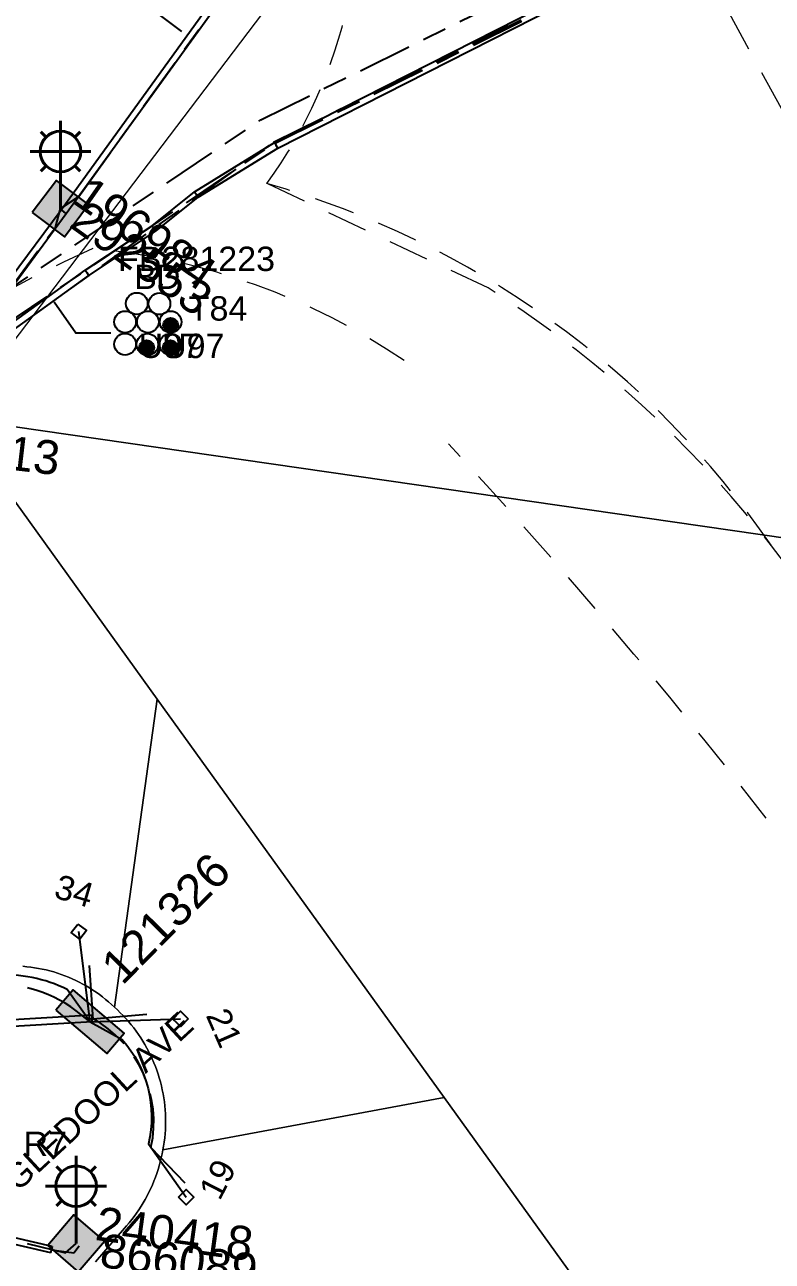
# Model space of a CAD drawing. Header units: metres. Extents: x 300929 to 302396, y 6244220 to 6246836.
# Drawn here: x 301458.6 to 301513.8, y 6244601.7 to 6244693.1 of the extents above; entities that cross this region are included whole.
import ezdxf
from ezdxf.enums import TextEntityAlignment as Align

# ---------------------------------------------------------------- set-up
doc = ezdxf.new("R2010")
doc.units = ezdxf.units.M
doc.linetypes.add('Cable Exist UG', pattern=[8.2, 4, -1.2, 1.8, -1.2])
doc.linetypes.add('Dash', pattern=[5, 3, -2])
doc.layers.get('0').update_dxf_attribs({"color": 6})
for name, color, linetype in [('_User Miscellaneous5', 7, 'Continuous'), ('Duct_SP_EXT', 7, 'Continuous'), ('Equip_SP_SL_EXT', 7, 'Continuous'), ('Mains_HV_MOD', 3, 'Continuous'), ('Mains_LV_EXT', 7, 'Continuous'), ('Mains_LV_SL_EXT', 7, 'Continuous'), ('Mains_SL_EXT', 7, 'Continuous'), ('Services_SP_EXT', 7, 'Continuous'), ('SupportsUG_SP_LV_EXT', 7, 'Continuous'), ('SupportsUG_SP_LV_SL_EXT', 7, 'Continuous'), ('Trench_SP_EXT', 7, 'Continuous')]:
    doc.layers.add(name, color=color, linetype=linetype)
for name, color, linetype, lineweight in [('Cadastre Developer_SP_EXT', 7, 'Continuous', 5), ('Cadastre Land Parcels_SP_EXT', 7, 'Continuous', 5), ('Cadastre Roads_SP_EXT', 7, 'Continuous', 5)]:
    doc.layers.add(name, color=color, linetype=linetype, lineweight=lineweight)
doc.styles.add('COLUMN_LABEL', font='arial.ttf')
doc.styles.add('iecARIAL', font='arial.ttf', dxfattribs={"height": 2})
doc.styles.add('POLE_LABEL', font='arial.ttf')
doc.styles.get("Standard").update_dxf_attribs({"font": 'arial.ttf'})

# ---------------------------------------------------------------- blocks, each defined once
blk = doc.blocks.new('COLUMN_EXT')
blk.add_hatch(color=256).paths.add_polyline_path([(-1.485, 1.485), (-1.485, -1.485), (1.485, -1.485), (1.485, 1.485)])
blk.add_lwpolyline([(-1.485, -1.485), (1.485, -1.485), (1.485, 1.485), (-1.485, 1.485)], close=True)
for tag, height, style, flags, p in [('ASSET_NUM', 2.5, 'COLUMN_LABEL', 8, (2, 2)), ('STRUCTURE_PLANT_NUMBER', 0.2, 'POLE_LABEL', 9, (1.813, 0.031)), ('STREET_CODE', 0.2, 'COLUMN_LABEL', 9, (1.813, -0.2))]:
    blk.add_attdef(tag, text='', height=height, dxfattribs=dict(style=style, flags=flags)).set_placement(p, align=Align.MIDDLE_LEFT)
at = {"flags": 9}
for tag, p in [('OWNED_BY', (1.813, -0.6)), ('STATE', (1.813, -0.8)), ('COLUMN_TYPE', (1.813, -0.4)), ('USAGE', (1.813, -1)), ('STREETNAME', (1.813, -1.6)), ('SUBURB', (1.813, -1.8)), ('LEGEND', (1.813, -1.2)), ('LOCATION', (1.813, -1.4)), ('NOTES', (1.813, -2))]:
    blk.add_attdef(tag, text='', height=0.2, dxfattribs=at).set_placement(p, align=Align.MIDDLE_LEFT)
at = {"flags": 1}
blk.add_attdef('Z', (1.813, -2.351), '', height=0.2, dxfattribs=at)
blk = doc.blocks.new('PILLAR_EXT')
blk.add_hatch(color=256).paths.add_polyline_path([(-2.475, 0.99), (-2.475, -0.99), (2.475, -0.99), (2.475, 0.99)])
blk.add_lwpolyline([(-2.475, -0.99), (2.475, -0.99), (2.475, 0.99), (-2.475, 0.99)], close=True)
at = {"style": 'iecARIAL', "flags": 8}
blk.add_attdef('ASSET_NUM', (1.5, 3.5), '', height=2.5, dxfattribs=at)
for tag, p, flags in [('OWNED_BY', (0, -0.2), 9), ('STATE', (0, -0.4), 9), ('SUPPORT_TYPE', (0, -0.6), 9), ('USAGE', (0, -0.8), 9), ('LEGEND', (0, -1), 9), ('STREETNAME', (0, -1.8), 9), ('SUBURB', (0, -2), 1), ('LOCATION', (0, -1.2), 9), ('NOTES', (0, -1.4), 9), ('PARENT', (0, -1.6), 9)]:
    blk.add_attdef(tag, p, '', height=0.2, dxfattribs=dict(flags=flags))
blk = doc.blocks.new('DUCT_EXT')
blk.add_circle((0, 0.8), 0.8)
at = {"flags": 1}
blk.add_attdef('Z', (0, 0), '', height=0.2, dxfattribs=at)
at = {"flags": 9}
for tag, p in [('DUCT_CODE', (0, 0)), ('XSECT_TYPE', (0, -0.2)), ('STATE', (0, -0.6)), ('FB_REFERENCE', (0, -0.4)), ('NOTES', (0, -0.8))]:
    blk.add_attdef(tag, text='', height=0.2, dxfattribs=at).set_placement(p, align=Align.MIDDLE_LEFT)
blk = doc.blocks.new('*U53')
at = {"lineweight": 40}
for p, q in [((0, 1.968), (0, 6.468)), ((-1.459, 5.676), (-1.061, 5.278)), ((1.458, 5.676), (1.06, 5.278)), ((-2.25, 4.218), (2.25, 4.218)), ((-1.459, 2.759), (-1.061, 3.157)), ((1.458, 2.759), (1.06, 3.157)), ((0, 0), (0, 2.721))]:
    blk.add_line(p, q, dxfattribs=at)
blk.add_circle((0, 4.218), 1.5, dxfattribs=at)
at = {"style": 'iecARIAL', "flags": 8}
blk.add_attdef('ASSET_NUM', (1.5, 1.5), '', height=2.5, dxfattribs=at)
for tag, p, height, flags in [('CONSTRUCTED_VOLTAGE', (0.981, -0.653), 0.2, 9), ('CONTROL_TYPE', (0.981, -0.853), 0.2, 9), ('LANTERN_PURPOSE', (0.981, -1.053), 0.2, 9), ('LNUMBER', (2.181, -3.253), 2.5, 8), ('OPERATING_VOLTAGE', (0.981, -1.653), 0.2, 9), ('ORIENTATION', (0.981, -1.853), 0.2, 9), ('LANTERN_TYPE', (0.981, -1.253), 0.2, 9), ('NO_PHASES', (0.981, -1.453), 0.2, 9), ('OWNED_BY', (0.981, -2.053), 0.2, 9), ('STATE', (0.981, -2.253), 0.2, 9), ('CEXIST', (0.981, -2.653), 0.2, 9), ('CNEW', (0.981, -2.853), 0.2, 9), ('USAGE', (0.981, -2.453), 0.2, 9), ('CNUMBER', (0.981, -3.053), 0.2, 9), ('CREMOVE', (0.981, -3.253), 0.2, 9), ('CREPLACE', (0.981, -3.453), 0.2, 9), ('LKINGHEIGHT', (0.981, -3.653), 0.2, 9), ('LBRACKET', (0.981, -3.853), 0.2, 9), ('LBRACKETVOCAB', (0.981, -4.053), 0.2, 9), ('LCATEGORY', (0.981, -4.253), 0.2, 9), ('LCHARGE1', (0.981, -4.453), 0.2, 9), ('LCHARGE1PERCENT', (0.981, -4.653), 0.2, 9), ('LCHARGE2', (0.981, -4.853), 0.2, 9), ('LCHARGE2PERCENT', (0.981, -5.053), 0.2, 9), ('LCHARGE3', (0.981, -5.253), 0.2, 9), ('LCHARGE3PERCENT', (0.981, -5.453), 0.2, 9), ('LEXIST', (0.981, -5.653), 0.2, 9), ('LLAMP', (0.981, -5.853), 0.2, 9), ('LLAMPVOCAB', (0.981, -6.053), 0.2, 9), ('LMAST', (0.981, -6.253), 0.2, 9), ('LMASTVOCAB', (0.981, -6.453), 0.2, 9), ('LNEW', (0.981, -6.653), 0.2, 9), ('LANTNUMBER', (0.981, -6.853), 0.2, 9), ('LOUTREACH', (0.981, -7.253), 0.2, 9), ('LOUTREACHVOCAB', (0.981, -7.453), 0.2, 9), ('LRATECODE', (0.981, -7.653), 0.2, 9), ('LREMOVE', (0.981, -7.853), 0.2, 9), ('LREPLACE', (0.981, -8.053), 0.2, 9), ('LTYPE', (0.981, -8.253), 0.2, 9), ('STREETNAME', (0.981, -9.253), 0.2, 9), ('LTYPEVOCAB', (0.981, -8.453), 0.2, 9), ('LEGEND', (0.981, -8.653), 0.2, 9), ('LOCATION', (0.981, -8.853), 0.2, 9), ('NOTES', (0.981, -9.053), 0.2, 9), ('SUBURB', (0.981, -9.453), 0.2, 1)]:
    blk.add_attdef(tag, p, '', height=height, dxfattribs=dict(flags=flags))
blk = doc.blocks.new('CCP_EXT')
at = {"flags": 9}
for tag, p in [('STATE', (0, -1.8)), ('USAGE', (0, -1.2)), ('LEGEND', (0, -1.4)), ('LIFE_SUPPORT', (0, -1.6)), ('NOTES', (0, -2))]:
    blk.add_attdef(tag, text='', height=0.2, dxfattribs=at).set_placement(p, align=Align.MIDDLE_LEFT)
blk.add_wipeout([(0, 0.566), (0.566, 0), (0, -0.566), (-0.566, 0)])
blk.add_lwpolyline([(-0.566, 0), (0, 0.566), (0.566, 0), (0, -0.566), (-0.566, 0)])
at = {"flags": 1}
blk.add_attdef('Z', (0, 0), '', height=0.2, dxfattribs=at)
at = {"flags": 9}
for tag, p in [('CCP_TYPE', (0, 0)), ('OPERATING_VOLTAGE', (0, -0.6)), ('ORIENTATION', (0, -0.8)), ('OWNED_BY', (0, -1)), ('CONSTRUCTED_VOLTAGE', (0, -0.2)), ('NO_PHASES', (0, -0.4))]:
    blk.add_attdef(tag, text='', height=0.2, dxfattribs=at).set_placement(p, align=Align.MIDDLE_LEFT)
blk = doc.blocks.new('CABLE_LARGE_EXT')
h = blk.add_hatch(color=256)
edge = h.paths.add_edge_path()
edge.add_arc((0, 0.55), 0.55, 0, 360)
blk.add_circle((0, 0.55), 0.55)
at = {"flags": 1}
blk.add_attdef('Z', (0, 0), '', height=0.2, dxfattribs=at)
at = {"flags": 9}
for tag, p in [('COND_CODE', (0, 0)), ('XSECT_SIZE', (0, -0.6)), ('STATE', (0, -0.4)), ('FB_REFERENCE', (0, -0.2)), ('NOTES', (0, -0.8))]:
    blk.add_attdef(tag, text='', height=0.2, dxfattribs=at).set_placement(p, align=Align.MIDDLE_LEFT)

msp = doc.modelspace()

# ---------------------------------------------------------------- linework, layer by layer
at = {"layer": '_User Miscellaneous5'}
for p, q in [((301477.023, 6244684.375), (301508.276, 6244700.268)), ((301477.258, 6244683.956), (301508.511, 6244699.85)), ((301471.112, 6244680.743), (301477.023, 6244684.375)), ((301471.389, 6244680.35), (301477.258, 6244683.956)), ((301477.023, 6244684.375), (301477.141, 6244684.166)), ((301477.258, 6244683.956), (301477.141, 6244684.166)), ((301467.99, 6244678.234), (301471.112, 6244680.743)), ((301468.274, 6244677.846), (301471.389, 6244680.35)), ((301471.112, 6244680.743), (301471.25, 6244680.547)), ((301471.389, 6244680.35), (301471.25, 6244680.547)), ((301463.031, 6244674.955), (301467.99, 6244678.234)), ((301467.99, 6244678.234), (301468.132, 6244678.04)), ((301468.274, 6244677.846), (301468.132, 6244678.04)), ((301463.304, 6244674.56), (301468.274, 6244677.846)), ((301457.7, 6244671.099), (301463.031, 6244674.955)), ((301457.985, 6244670.713), (301463.304, 6244674.56)), ((301463.031, 6244674.955), (301463.168, 6244674.758)), ((301463.304, 6244674.56), (301463.168, 6244674.758))]:
    msp.add_line(p, q, dxfattribs=at)
at = {"layer": 'Cadastre Developer_SP_EXT', "linetype": 'Dash'}
for points in [[(301375.977, 6244925.5), (301345.543, 6244999.924), (301448.253, 6244808.001), (301526.39, 6244665.045)], [(301492.792, 6244673.639), (301476.456, 6244681.352)]]:
    msp.add_lwpolyline(points, dxfattribs=at)
for points in [[(301597.011, 6244597.831, -0.019885), (301474.724, 6244818.442)], [(301476.456, 6244681.352, 0.208429), (301482.612, 6244709.289)], [(301476.456, 6244681.352, -0.17486), (301513.702, 6244654.637)], [(301434.005, 6244652.981, -0.130285), (301463.6, 6244676.545)], [(301463.6, 6244676.545, -0.126935), (301486.596, 6244668.269)], [(301524.762, 6244635.439, 0.156526), (301492.792, 6244673.639)], [(301530.884, 6244610.149, 0.039895), (301489.866, 6244662.122)]]:
    msp.add_lwpolyline(points, format="xyb", dxfattribs=at)
at = {"layer": 'Cadastre Land Parcels_SP_EXT', "linetype": 'Continuous'}
for points in [[(301657.49, 6244695.368), (301495.021, 6244718.836), (301477.823, 6244696.185), (301477.138, 6244695.283), (301453.398, 6244664.016), (301648.889, 6244635.779), (301657.49, 6244695.368)], [(301648.889, 6244635.779), (301453.398, 6244664.016), (301468.357, 6244643.252), (301489.544, 6244613.845), (301502.338, 6244596.088), (301580.534, 6244584.797), (301640.288, 6244576.168), (301648.889, 6244635.779)], [(301489.544, 6244613.845), (301468.357, 6244643.252), (301465.189, 6244620.512), (301465.409, 6244620.311), (301465.624, 6244620.103), (301465.833, 6244619.89), (301466.037, 6244619.672), (301466.235, 6244619.448), (301466.427, 6244619.219), (301466.613, 6244618.985), (301466.793, 6244618.747), (301466.966, 6244618.503), (301467.132, 6244618.254), (301467.292, 6244618.002), (301467.446, 6244617.746), (301467.593, 6244617.485), (301467.732, 6244617.222), (301467.865, 6244616.954), (301467.99, 6244616.683), (301468.108, 6244616.408), (301468.219, 6244616.131), (301468.322, 6244615.851), (301468.419, 6244615.568), (301468.507, 6244615.283), (301468.588, 6244614.995), (301468.662, 6244614.705), (301468.727, 6244614.414), (301468.785, 6244614.121), (301468.835, 6244613.826), (301468.878, 6244613.53), (301468.912, 6244613.233), (301468.938, 6244612.936), (301468.957, 6244612.637), (301468.968, 6244612.339), (301468.971, 6244612.041), (301468.966, 6244611.741), (301468.953, 6244611.443), (301468.933, 6244611.145), (301468.904, 6244610.848), (301468.867, 6244610.551), (301468.823, 6244610.255), (301468.771, 6244609.962), (301489.544, 6244613.845)]]:
    msp.add_lwpolyline(points, close=True, dxfattribs=at)
for points in [[(301458.427, 6244623.529), (301458.717, 6244623.503), (301459.005, 6244623.469), (301459.293, 6244623.428), (301459.579, 6244623.38), (301459.864, 6244623.324), (301460.148, 6244623.26), (301460.429, 6244623.189), (301460.709, 6244623.11), (301460.986, 6244623.024), (301461.261, 6244622.931), (301461.533, 6244622.831), (301461.803, 6244622.723), (301462.07, 6244622.608), (301462.334, 6244622.487), (301462.594, 6244622.358), (301462.851, 6244622.222), (301463.104, 6244622.08), (301463.354, 6244621.93), (301463.598, 6244621.775), (301463.84, 6244621.613), (301464.076, 6244621.445), (301464.309, 6244621.27), (301464.536, 6244621.089), (301464.758, 6244620.903), (301464.976, 6244620.711), (301465.189, 6244620.512), (301468.357, 6244643.252), (301468.357, 6244643.252), (301453.398, 6244664.016)], [(301502.338, 6244596.088), (301489.544, 6244613.845), (301489.544, 6244613.845), (301468.771, 6244609.962), (301468.714, 6244609.667), (301468.65, 6244609.376), (301468.578, 6244609.086), (301468.499, 6244608.797), (301468.412, 6244608.51), (301468.319, 6244608.226), (301468.218, 6244607.944), (301468.11, 6244607.666), (301467.995, 6244607.39), (301467.873, 6244607.117), (301467.744, 6244606.846), (301467.608, 6244606.58), (301467.465, 6244606.316), (301467.316, 6244606.058), (301467.161, 6244605.802), (301466.998, 6244605.551), (301466.829, 6244605.303), (301466.654, 6244605.06), (301466.474, 6244604.823), (301466.286, 6244604.589), (301466.094, 6244604.36), (301463.802, 6244601.694)]]:
    msp.add_lwpolyline(points, dxfattribs=at)
at = {"layer": 'Cadastre Roads_SP_EXT', "linetype": 'Continuous'}
msp.add_lwpolyline([(301463.802, 6244601.694), (301466.094, 6244604.36), (301466.286, 6244604.589), (301466.474, 6244604.823), (301466.655, 6244605.06), (301466.829, 6244605.303), (301466.998, 6244605.551), (301467.161, 6244605.802), (301467.316, 6244606.058), (301467.465, 6244606.316), (301467.608, 6244606.58), (301467.744, 6244606.846), (301467.873, 6244607.117), (301467.995, 6244607.39), (301468.11, 6244607.666), (301468.218, 6244607.944), (301468.319, 6244608.226), (301468.412, 6244608.51), (301468.499, 6244608.797), (301468.578, 6244609.086), (301468.65, 6244609.376), (301468.714, 6244609.667), (301468.771, 6244609.962), (301468.823, 6244610.256), (301468.867, 6244610.551), (301468.904, 6244610.848), (301468.933, 6244611.145), (301468.953, 6244611.443), (301468.966, 6244611.741), (301468.971, 6244612.041), (301468.968, 6244612.339), (301468.957, 6244612.637), (301468.938, 6244612.936), (301468.912, 6244613.233), (301468.878, 6244613.53), (301468.835, 6244613.826), (301468.785, 6244614.121), (301468.727, 6244614.414), (301468.662, 6244614.705), (301468.588, 6244614.995), (301468.507, 6244615.283), (301468.419, 6244615.568), (301468.322, 6244615.851), (301468.219, 6244616.131), (301468.108, 6244616.408), (301467.99, 6244616.683), (301467.865, 6244616.954), (301467.732, 6244617.222), (301467.593, 6244617.485), (301467.446, 6244617.746), (301467.292, 6244618.002), (301467.132, 6244618.255), (301466.966, 6244618.503), (301466.793, 6244618.747), (301466.613, 6244618.985), (301466.427, 6244619.219), (301466.235, 6244619.448), (301466.037, 6244619.672), (301465.833, 6244619.89), (301465.624, 6244620.103), (301465.409, 6244620.311), (301465.189, 6244620.512), (301464.976, 6244620.711), (301464.758, 6244620.903), (301464.536, 6244621.089), (301464.309, 6244621.27), (301464.076, 6244621.445), (301463.84, 6244621.613), (301463.598, 6244621.775), (301463.354, 6244621.93), (301463.104, 6244622.08), (301462.851, 6244622.222), (301462.594, 6244622.358), (301462.334, 6244622.487), (301462.07, 6244622.608), (301461.803, 6244622.723), (301461.533, 6244622.831), (301461.261, 6244622.932), (301460.986, 6244623.024), (301460.709, 6244623.11), (301460.429, 6244623.189), (301460.148, 6244623.26), (301459.864, 6244623.324), (301459.579, 6244623.38), (301459.293, 6244623.428), (301459.005, 6244623.469), (301458.717, 6244623.503), (301458.427, 6244623.529)], dxfattribs=at)
at = {"layer": 'Duct_SP_EXT'}
for p, q in [((301461.246, 6244679.41), (301478.396, 6244703.129)), ((301461.635, 6244679.129), (301478.785, 6244702.847)), ((301457.482, 6244674.327), (301461.248, 6244679.412)), ((301457.873, 6244674.048), (301461.634, 6244679.126)), ((301461.246, 6244679.41), (301461.441, 6244679.269)), ((301461.248, 6244679.412), (301461.441, 6244679.269)), ((301461.634, 6244679.126), (301461.441, 6244679.269)), ((301461.635, 6244679.129), (301461.441, 6244679.269)), ((301449.391, 6244619.1), (301463.513, 6244619.941)), ((301463.513, 6244619.941), (301463.528, 6244619.701)), ((301463.542, 6244619.461), (301463.528, 6244619.701)), ((301449.896, 6244618.649), (301463.542, 6244619.461)), ((301460.492, 6244602.364), (301452.387, 6244604.233)), ((301460.6, 6244602.832), (301452.495, 6244604.701)), ((301460.492, 6244602.364), (301460.546, 6244602.598)), ((301460.6, 6244602.832), (301460.546, 6244602.598))]:
    msp.add_line(p, q, dxfattribs=at)
for points in [[(301464.777, 6244694.139), (301468.069, 6244694.139), (301470.147, 6244692.582)], [(301464.932, 6244670.292), (301462.345, 6244670.304), (301460.727, 6244672.581)]]:
    msp.add_lwpolyline(points, dxfattribs=at)
at = {"layer": 'Mains_LV_EXT', "linetype": 'Cable Exist UG'}
msp.add_lwpolyline([(301450.998, 6244665.667), (301476.944, 6244684.413), (301507.846, 6244699.661), (301516.82, 6244705.346), (301530.459, 6244717.643), (301539.221, 6244726.665), (301547.05, 6244736.334), (301551.029, 6244745.719), (301551.768, 6244751.512), (301550.124, 6244757.457), (301537.592, 6244781.193), (301542.17, 6244786.19), (301542.941, 6244784.784), (301549.062, 6244794.049), (301552.58, 6244798.866), (301555.582, 6244799.498)], dxfattribs=at)
msp.add_lwpolyline([(301463.389, 6244619.439), (301462.362, 6244620.251), (301462.362, 6244620.251, 0.997233), (301450.775, 6244605.028)], format="xyb", dxfattribs=at)
at = {"layer": 'Mains_LV_SL_EXT', "linetype": 'Cable Exist UG'}
msp.add_lwpolyline([(301450.775, 6244605.028), (301461.587, 6244602.358), (301462.359, 6244603.066)], dxfattribs=at)
at = {"layer": 'Mains_SL_EXT', "linetype": 'Cable Exist UG'}
for points in [[(301461.205, 6244679.503), (301462.554, 6244680.397), (301462.554, 6244680.397), (301477.863, 6244701.7), (301478.34, 6244703.25)], [(301433.588, 6244642.43), (301434.8, 6244643.213), (301434.8, 6244643.213), (301450.295, 6244663.874), (301450.987, 6244664.04), (301452.349, 6244665.942), (301452.31, 6244666.548), (301452.31, 6244666.548), (301460.828, 6244678.116), (301461.205, 6244679.503)]]:
    msp.add_lwpolyline(points, dxfattribs=at)
at = {"layer": 'Trench_SP_EXT', "linetype": 'Cable Exist UG'}
for points in [[(301463.631, 6244619.607), (301463.273, 6244624.768)], [(301463.588, 6244619.646), (301468.687, 6244620.096)], [(301460.546, 6244602.598), (301462.191, 6244602.363), (301462.191, 6244602.363), (301462.593, 6244602.873)]]:
    msp.add_lwpolyline(points, dxfattribs=at)

# ---------------------------------------------------------------- block references
at = {"layer": 'Duct_SP_EXT'}
for name, p in [('DUCT_EXT', (301466.845, 6244671.689)), ('DUCT_EXT', (301468.514, 6244671.672)), ('DUCT_EXT', (301465.982, 6244670.334)), ('DUCT_EXT', (301467.665, 6244670.328)), ('DUCT_EXT', (301469.343, 6244670.329)), ('CABLE_LARGE_EXT', (301469.343, 6244670.329)), ('DUCT_EXT', (301465.977, 6244668.678)), ('DUCT_EXT', (301467.625, 6244668.667)), ('DUCT_EXT', (301469.322, 6244668.675)), ('CABLE_LARGE_EXT', (301467.571, 6244668.677)), ('CABLE_LARGE_EXT', (301469.322, 6244668.675))]:
    msp.add_blockref(name, p, dxfattribs=at)
at = {"layer": 'Equip_SP_SL_EXT'}
ref = msp.add_blockref('*U53', (301461.205, 6244679.503), dxfattribs=at)
ref.add_attrib('ASSET_NUM', '196984', dxfattribs={"layer": '0', "height": 2.5, "rotation": 325.05078, "style": 'iecARIAL'}).set_placement((301462.705, 6244681.003), align=Align.MIDDLE_LEFT)
ref = msp.add_blockref('*U53', (301462.36, 6244603.066), dxfattribs=at)
ref.add_attrib('ASSET_NUM', '240418', dxfattribs={"layer": '0', "height": 2.5, "rotation": 352.20346, "style": 'iecARIAL'}).set_placement((301463.86, 6244604.566), align=Align.MIDDLE_LEFT)
at = {"layer": 'SupportsUG_SP_LV_EXT'}
ref = msp.add_blockref('PILLAR_EXT', (301450.998, 6244665.667), dxfattribs=dict(at, rotation=236.3148803629395))
ref.add_attrib('ASSET_NUM', '94913', dxfattribs={"layer": '0', "height": 2.5, "rotation": 353.3243, "style": 'iecARIAL'}).set_placement((301451.508, 6244662.165), align=Align.MIDDLE_LEFT)
ref = msp.add_blockref('PILLAR_EXT', (301463.389, 6244619.439), dxfattribs=dict(at, rotation=319.4581906660678))
ref.add_attrib('ASSET_NUM', '121326', dxfattribs={"layer": '0', "height": 2.5, "rotation": 45.48454, "style": 'iecARIAL'}).set_placement((301464.889, 6244622.939), align=Align.MIDDLE_LEFT)
at = {"layer": 'SupportsUG_SP_LV_SL_EXT'}
ref = msp.add_blockref('COLUMN_EXT', (301461.205, 6244679.503), dxfattribs=dict(at, rotation=323.0031089232489))
ref.add_attrib('ASSET_NUM', '292553', dxfattribs={"layer": '0', "height": 2.5, "rotation": 324.4457, "style": 'COLUMN_LABEL'}).set_placement((301463.205, 6244680.253), align=Align.TOP_LEFT)
ref = msp.add_blockref('COLUMN_EXT', (301462.36, 6244603.066), dxfattribs=dict(at, rotation=319.3375704485046))
ref.add_attrib('ASSET_NUM', '866089', dxfattribs={"layer": '0', "height": 2.5, "rotation": 352.20327, "style": 'COLUMN_LABEL'}).set_placement((301464.36, 6244603.816), align=Align.TOP_LEFT)

# ---------------------------------------------------------------- texts
at = {"layer": 'Cadastre Land Parcels_SP_EXT'}
for s, rotation, p in [('34', 343.49564, (301460.627, 6244628.635)), ('21', 293.57042, (301471.918, 6244619.913)), ('19', 62.73767, (301472.965, 6244606.151))]:
    msp.add_text(s, height=1.8, rotation=rotation, dxfattribs=at).set_placement(p)
at = {"layer": 'Duct_SP_EXT'}
for s, p in [('FB281223', (301465.454, 6244674.89)), ('B', (301466.647, 6244673.561)), ('D', (301468.255, 6244673.56)), ('T84', (301470.679, 6244671.227)), ('U97', (301466.977, 6244668.467)), ('U97', (301468.708, 6244668.458)), ('R7', (301458.475, 6244609.514))]:
    msp.add_text(s, height=1.8, dxfattribs=at).set_placement(p)

# ---------------------------------------------------------------- next in the draw order: block references
at = {"layer": 'Services_SP_EXT'}
for p, rotation in [((301462.555, 6244626.091), 277.4581906025304), ((301470.078, 6244619.642), 181.4581904219019)]:
    msp.add_blockref('CCP_EXT', p, dxfattribs=dict(at, rotation=rotation))
msp.add_blockref('CCP_EXT', (301470.481, 6244606.468), dxfattribs=at)

# ---------------------------------------------------------------- next in the draw order: linework, layer by layer
at = {"layer": 'Cadastre Developer_SP_EXT', "linetype": 'Dash'}
msp.add_lwpolyline([(301472.7, 6244725.773, -0.051952), (301452.797, 6244688.889), (301452.797, 6244688.889), (301400.185, 6244617.534), (301400.185, 6244617.534, -0.054142), (301389.59, 6244606.267), (301389.59, 6244606.267, 0.033648), (301373.084, 6244592.214), (301373.084, 6244592.214), (301349.795, 6244559.837), (301333.962, 6244537.258), (301326.151, 6244526.252), (301324.481, 6244524.223)], format="xyb", dxfattribs=at)
at = {"layer": 'Mains_HV_MOD', "linetype": 'Cable Exist UG'}
msp.add_lwpolyline([(301350.901, 6244529.163), (301351.941, 6244530.688), (301352.85, 6244535.418), (301368.229, 6244556.933), (301450.105, 6244666.189), (301477.008, 6244684.321), (301508.049, 6244699.648), (301516.421, 6244705.186), (301522.99, 6244710.467), (301538.961, 6244726.567), (301549.05, 6244740.604), (301549.05, 6244740.604, 0.119392), (301550.474, 6244744.112), (301550.474, 6244744.112), (301551.397, 6244750.304), (301552.003, 6244756.902), (301551.605, 6244761.919), (301550.097, 6244766.625), (301516.541, 6244824.744), (301503.299, 6244844.798), (301498.647, 6244851.89), (301493.526, 6244856.198)], format="xyb", dxfattribs=at)
msp.add_lwpolyline([(301336.051, 6244518.296), (301340.966, 6244525.206), (301351.751, 6244540.886), (301353.468, 6244539.711), (301353.468, 6244539.711), (301366.666, 6244558.104), (301448.668, 6244667.635), (301476.007, 6244686.057), (301507.051, 6244701.386)], dxfattribs=at)
at = {"layer": 'Services_SP_EXT'}
for points in [[(301463.389, 6244619.439), (301462.555, 6244626.091)], [(301463.389, 6244619.439), (301470.078, 6244619.642)]]:
    msp.add_lwpolyline(points, dxfattribs=at)
for points in [[(301463.389, 6244619.439), (301461.709, 6244621.815), (301461.709, 6244621.815, 0.131309), (301456.389, 6244622.875), (301456.389, 6244622.875), (301451.513, 6244625.462)], [(301463.389, 6244619.439), (301465.77, 6244618.119), (301465.77, 6244618.119, -0.244381), (301467.698, 6244610.414), (301467.698, 6244610.414), (301470.482, 6244606.468)]]:
    msp.add_lwpolyline(points, format="xyb", dxfattribs=at)
at = {"layer": 'Trench_SP_EXT', "linetype": 'Cable Exist UG'}
msp.add_lwpolyline([(301463.528, 6244619.701, -0.33408), (301467.89, 6244610.142), (301467.89, 6244610.142), (301470.386, 6244607.533)], format="xyb", dxfattribs=at)

# ---------------------------------------------------------------- next in the draw order: texts
at = {"layer": 'Cadastre Roads_SP_EXT'}
msp.add_text('ANGLEDOOL AVE', height=1.8, rotation=42.7974, dxfattribs=at).set_placement((301455.495, 6244604.453))

doc.saveas('drawing.dxf')
